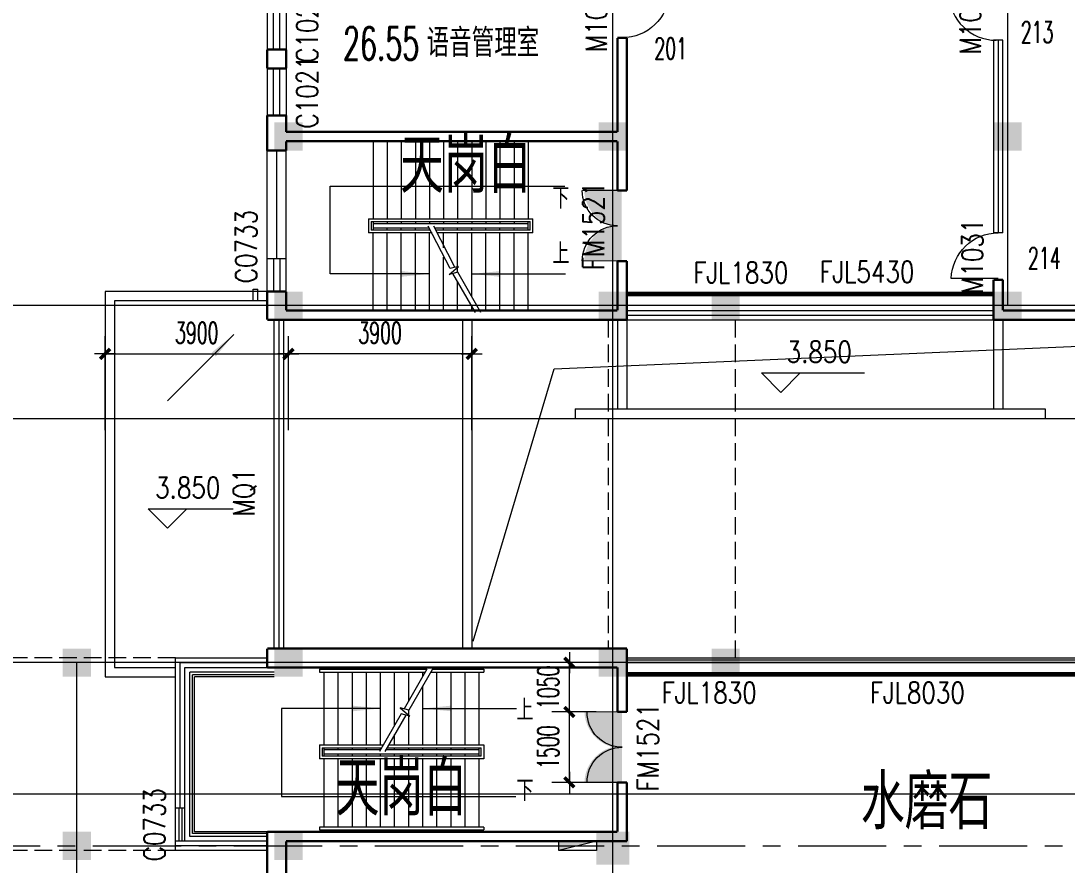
# Model space of a CAD drawing. Extents: x 1575758 to 1999219, y -897052 to -636879.
# Drawn here: x 1599653 to 1621907, y -809283 to -791312 of the extents above; entities that cross this region are included whole.
import ezdxf
from ezdxf.enums import TextEntityAlignment as Align

# ---------------------------------------------------------------- set-up
doc = ezdxf.new("R2010")
doc.units = 0
doc.header["$LTSCALE"] = 1500
doc.header["$MEASUREMENT"] = 0
doc.linetypes.add('CENTER', pattern=[2, 1.25, -0.25, 0.25, -0.25])
doc.linetypes.add('DASH', pattern=[0.35, 0.25, -0.1])
doc.layers.get('0').update_dxf_attribs({"linetype": 'CONTINUOUS', "lineweight": 5})
doc.layers.get('DEFPOINTS').update_dxf_attribs({"linetype": 'CONTINUOUS', "lineweight": 5})
for name, color, linetype, lineweight in [('COLUMN', 7, 'CONTINUOUS', 5), ('DOTE', 7, 'CENTER', 5), ('OTHER', 7, 'CONTINUOUS', 5), ('P-S-TEXT', 7, 'CONTINUOUS', 5), ('PUB_DIM', 7, 'CONTINUOUS', 5), ('PUB_TEXT', 7, 'CONTINUOUS', 5), ('STAIR', 7, 'CONTINUOUS', 0), ('U型玻璃', 7, 'CONTINUOUS', 5), ('WALL', 7, 'CONTINUOUS', 5), ('WINDOW', 7, 'CONTINUOUS', 0), ('WINDOW_TEXT', 7, 'CONTINUOUS', 5), ('屋顶', 7, 'CONTINUOUS', 5), ('我的', 7, 'CONTINUOUS', 5), ('消火栓', 7, 'CONTINUOUS', 5), ('看线', 7, 'CONTINUOUS', 5), ('虚线', 7, 'DASH', 5), ('防火卷帘', 7, 'CONTINUOUS', 5), ('防火卷帘名称', 7, 'CONTINUOUS', 5)]:
    doc.layers.add(name, color=color, linetype=linetype, lineweight=lineweight)
doc.layers.add('防火门', color=10, linetype='CONTINUOUS')
doc.styles.add('_SIMPLEX', font='SIMPLEX.shx', dxfattribs={"width": 0.6})
doc.styles.add('DIM_FONT', font='romans.shx', dxfattribs={"width": 0.6})
doc.styles.add('H1', font='romans.shx', dxfattribs={"width": 1.2, "bigfont": 'hztxt.shx'})
doc.styles.add('SIMPLEX', font='SIMPLEX.SHX', dxfattribs={"width": 0.6})
doc.dimstyles.new('NORMAL', dxfattribs={"dimscale": 1.5, "dimtxt": 300, "dimasz": 1, "dimexe": 250, "dimexo": 300, "dimgap": 150, "dimtad": 1, "dimdec": 0, "dimdsep": 46, "dimtxsty": 'DIM_FONT', "dimblk1": '_DIMX', "dimblk2": '_DIMX', "dimsah": 1, "dimcen": 2.5, "dimdle": 0.3, "dimclrd": 256, "dimclre": 256, "dimclrt": 256, "dimadec": 0, "dimazin": 0, "dimtfac": 1, "dimtdec": 0, "dimtix": 1, "dimtmove": 2, "dimatfit": 3, "dimldrblk": '_DIMX', "dimfxl": 1, "dimtvp": 1, "dimtolj": 1, "dimtzin": 0, "dimlwd": -1, "dimlwe": -1, "dimarcsym": 0})

# ---------------------------------------------------------------- blocks, each defined once
blk = doc.blocks.new('_FZH')
blk.add_solid([(0.5, -0.5), (-0.5, -0.5), (0.5, 0.5), (-0.5, 0.5)])
blk = doc.blocks.new('M_A2ZXL')
blk.add_line((-0.472, 0), (-0.472, -1))
blk.add_arc((-0.5, 0), 1, 271.6231, 0)
blk = doc.blocks.new('_ARROW')
blk.add_solid([(0, 0), (-1, 0.1), (-1, -0.1)])
blk = doc.blocks.new('_WBLK')
for p, q in [((-0.5, 0.5), (0.5, 0.5)), ((0.5, 0.167), (-0.5, 0.167)), ((0.5, -0.167), (-0.5, -0.167)), ((-0.5, -0.5), (0.5, -0.5))]:
    blk.add_line(p, q)
at = {"layer": 'WINDOW_TEXT', "style": 'SIMPLEX', "flags": 9}
blk.add_attdef('A', text='', height=1, dxfattribs=at).set_placement((0, 1.5), align=Align.MIDDLE)
blk = doc.blocks.new('_DIMX')
blk.add_line((-150, 0), (150, 0))
at = {"const_width": 50}
blk.add_lwpolyline([(-70, -70), (70, 70)], dxfattribs=at)
blk = doc.blocks.new('*D552')
at = {"layer": 'DEFPOINTS', "color": 0, "lineweight": 5}
for p in [(1605343, -798401), (1601443, -800473), (1605343, -800473)]:
    blk.add_point(p, dxfattribs=at)
at = {"layer": 'PUB_DIM'}
for p, q in [((1601443, -800023), (1601443, -798026)), ((1605343, -800023), (1605343, -798026)), ((1601445, -798401), (1605342, -798401))]:
    blk.add_line(p, q, dxfattribs=at)
at = {"layer": 'PUB_DIM', "xscale": 1.5, "yscale": 1.5, "zscale": 1.5, "rotation": 180}
blk.add_blockref('_DIMX', (1601443, -798401), dxfattribs=at)
at = {"layer": 'PUB_DIM', "xscale": 1.5, "yscale": 1.5, "zscale": 1.5}
blk.add_blockref('_DIMX', (1605343, -798401), dxfattribs=at)
at = {"layer": 'PUB_DIM', "insert": (1603393, -797951), "char_height": 450, "attachment_point": 5, "style": 'DIM_FONT'}
blk.add_mtext('\\A1;3900', dxfattribs=at)
blk = doc.blocks.new('*D553')
at = {"layer": 'DEFPOINTS', "color": 0, "lineweight": 5}
for p in [(1605343, -798401), (1605343, -800473), (1609243, -800473)]:
    blk.add_point(p, dxfattribs=at)
at = {"layer": 'PUB_DIM'}
for p, q in [((1605343, -800023), (1605343, -798026)), ((1609243, -800023), (1609243, -798026)), ((1609242, -798401), (1605345, -798401))]:
    blk.add_line(p, q, dxfattribs=at)
at = {"layer": 'PUB_DIM', "xscale": 1.5, "yscale": 1.5, "zscale": 1.5, "rotation": 180}
blk.add_blockref('_DIMX', (1605343, -798401), dxfattribs=at)
at = {"layer": 'PUB_DIM', "xscale": 1.5, "yscale": 1.5, "zscale": 1.5}
blk.add_blockref('_DIMX', (1609243, -798401), dxfattribs=at)
at = {"layer": 'PUB_DIM', "insert": (1607293, -797951), "char_height": 450, "attachment_point": 5, "style": 'DIM_FONT'}
blk.add_mtext('\\A1;3900', dxfattribs=at)
blk = doc.blocks.new('A$C68C06AB7')
at = {"layer": '消火栓'}
blk.add_hatch(color=256, dxfattribs=at).paths.add_polyline_path([(800, 200), (0, 200), (800, 0)])
blk.add_line((0, 200), (800, 0), dxfattribs=at)
blk.add_lwpolyline([(0, 200), (0, 0), (800, 0), (800, 200)], close=True, dxfattribs=at)
blk = doc.blocks.new('M_S0BKA')
blk.add_solid([(0.5, 0.5), (0.5, -0.5), (-0.5, 0.5), (-0.5, -0.5)])
blk = doc.blocks.new('M_A3PTU')
for p, q in [((-0.5, 0), (-0.499, -0.498)), ((0.5, 0), (0.499, -0.498))]:
    blk.add_line(p, q)
for centre, start, end in [((-0.498, -0.001), 269.885, 0.0763), ((0.498, -0.001), 179.9237, 270.115)]:
    blk.add_arc(centre, 0.498, start, end)
blk = doc.blocks.new('*D2229')
at = {"layer": 'DEFPOINTS', "color": 0, "lineweight": 5}
for p in [(1611319, -806023), (1612343, -806023), (1612343, -807523)]:
    blk.add_point(p, dxfattribs=at)
at = {"layer": 'PUB_DIM'}
for p, q in [((1611893, -806023), (1610944, -806023)), ((1611319, -807522), (1611319, -806025)), ((1611893, -807523), (1610944, -807523))]:
    blk.add_line(p, q, dxfattribs=at)
at = {"layer": 'PUB_DIM', "xscale": 1.5, "yscale": 1.5, "zscale": 1.5}
for p, rotation in [((1611319, -806023), 90), ((1611319, -807523), 270)]:
    blk.add_blockref('_DIMX', p, dxfattribs=dict(at, rotation=rotation))
at = {"layer": 'PUB_DIM', "insert": (1610869, -806773), "char_height": 450, "attachment_point": 5, "rotation": 90, "style": 'DIM_FONT'}
blk.add_mtext('\\A1;1500', dxfattribs=at)
blk = doc.blocks.new('*D2230')
at = {"layer": 'DEFPOINTS', "color": 0, "lineweight": 5}
for p in [(1611319, -804973), (1612343, -804973), (1612343, -806023)]:
    blk.add_point(p, dxfattribs=at)
at = {"layer": 'PUB_DIM'}
for p, q in [((1611893, -804973), (1610944, -804973)), ((1611319, -804972), (1611319, -804970)), ((1611319, -806023), (1611319, -804973)), ((1611893, -806023), (1610944, -806023)), ((1611319, -806025), (1611319, -806026))]:
    blk.add_line(p, q, dxfattribs=at)
at = {"layer": 'PUB_DIM', "xscale": 1.5, "yscale": 1.5, "zscale": 1.5}
for p, rotation in [((1611319, -804973), 270), ((1611319, -806023), 90)]:
    blk.add_blockref('_DIMX', p, dxfattribs=dict(at, rotation=rotation))
at = {"layer": 'PUB_DIM', "insert": (1610869, -805498), "char_height": 450, "attachment_point": 5, "rotation": 90, "style": 'DIM_FONT'}
blk.add_mtext('\\A1;1050', dxfattribs=at)

msp = doc.modelspace()

# ---------------------------------------------------------------- hatches: boundary and pattern name
at = {"layer": '防火门'}
for points in [[(1612435, -794919.9), (1611635.3, -794919.9, 0.4059403), (1612435, -795697.2)], [(1612435, -796420.4), (1611635.3, -796420.4, -0.4059403), (1612435, -795643.1)], [(1612439.4, -806019.9), (1611639.7, -806019.9, 0.4059403), (1612439.4, -806797.3)], [(1612439.4, -807520.4), (1611639.7, -807520.4, -0.4059403), (1612439.4, -806743.1)]]:
    msp.add_hatch(color=256, dxfattribs=at).paths.add_polyline_path(points)

# ---------------------------------------------------------------- linework, layer by layer
at = {"layer": 'DOTE'}
msp.add_line((1598184.1, -808873.5), (1623243.1, -808873.5), dxfattribs=at)
at = {"layer": 'OTHER'}
msp.add_lwpolyline([(1609270.3, -804517.9), (1610992.7, -798718.7), (1634143.1, -797716)], dxfattribs=at)
at = {"layer": 'PUB_DIM'}
for p, q in [((1612243.1, -821624.2), (1612243.1, -758890.9)), ((1620643.1, -797373.5), (1620643.1, -758890.9)), ((1688708.5, -797373.5), (1598184.1, -797373.5)), ((1615816, -799219.6), (1615403.5, -798807.1)), ((1615403.5, -798807.1), (1617599.8, -798807.1)), ((1616228.5, -798807.1), (1615816, -799219.6)), ((1598184.1, -799773.5), (1688727.8, -799773.5)), ((1602770, -802108.7), (1602357.5, -801696.2)), ((1602357.5, -801696.2), (1604166.7, -801696.2)), ((1603182.5, -801696.2), (1602770, -802108.7)), ((1688708.5, -804973.5), (1598184.1, -804973.5)), ((1600843.1, -824008.9), (1600843.1, -804973.5)), ((1688708.5, -807773.5), (1598184.1, -807773.5))]:
    msp.add_line(p, q, dxfattribs=at)
for points in [[(1608343.1, -796698.4), (1606232.9, -796698.4), (1606232.9, -794827.9), (1611221.5, -794827.9)], [(1609243.1, -796698.4), (1611234.7, -796698.4)], [(1604179.5, -797988.6), (1602771.2, -799396.8)], [(1607303.1, -805948.5), (1605192.9, -805948.5), (1605192.9, -807819), (1610181.5, -807819)], [(1608203.1, -805948.5), (1610194.7, -805948.5)]]:
    msp.add_lwpolyline(points, dxfattribs=at)
at = {"layer": 'STAIR'}
for p, q in [((1607143.1, -793875.4), (1607143.1, -795524.4)), ((1607443.1, -793875.4), (1607443.1, -795524.4)), ((1607743.1, -793875.4), (1607743.1, -795524.4)), ((1608043.1, -793875.4), (1608043.1, -795524.4)), ((1608343.1, -793875.4), (1608343.1, -795524.4)), ((1608643.1, -793875.4), (1608643.1, -795524.4)), ((1608943.1, -793875.4), (1608943.1, -795524.4)), ((1609243.1, -793875.4), (1609243.1, -795524.4)), ((1609543.1, -793875.4), (1609543.1, -795524.4)), ((1609843.1, -793875.4), (1609843.1, -795524.4)), ((1610143.1, -793875.4), (1610143.1, -795524.4)), ((1610443.1, -793875.4), (1610443.1, -795524.4)), ((1607043.1, -795524.4), (1607043.1, -795824.4)), ((1607043.1, -795524.4), (1610543.1, -795524.4)), ((1610543.1, -795824.4), (1610543.1, -795524.4)), ((1607103.1, -795584.4), (1607103.1, -795764.4)), ((1607103.1, -795584.4), (1610483.1, -795584.4)), ((1608366.2, -795764.4), (1607103.1, -795764.4)), ((1607143.1, -795584.4), (1607143.1, -795764.4)), ((1607143.1, -795624.4), (1610443.1, -795624.4)), ((1608343.1, -795724.4), (1607143.1, -795724.4)), ((1607443.1, -795584.4), (1607443.1, -795624.4)), ((1607443.1, -795764.4), (1607443.1, -795724.4)), ((1607743.1, -795584.4), (1607743.1, -795624.4)), ((1607743.1, -795764.4), (1607743.1, -795724.4)), ((1608043.1, -795584.4), (1608043.1, -795624.4)), ((1608043.1, -795764.4), (1608043.1, -795724.4)), ((1608781.9, -796583.5), (1608318.1, -795681.1)), ((1608343.1, -795584.4), (1608343.1, -795624.4)), ((1608343.1, -795764.4), (1608343.1, -795724.4)), ((1608882.4, -796557.5), (1608433.6, -795681.1)), ((1610443.1, -795724.4), (1608458.6, -795724.4)), ((1610483.1, -795764.4), (1608481.7, -795764.4)), ((1608643.1, -795584.4), (1608643.1, -795624.4)), ((1608643.1, -795764.4), (1608643.1, -795724.4)), ((1608943.1, -795584.4), (1608943.1, -795624.4)), ((1608943.1, -795764.4), (1608943.1, -795724.4)), ((1609243.1, -795584.4), (1609243.1, -795624.4)), ((1609243.1, -795764.4), (1609243.1, -795724.4)), ((1609543.1, -795584.4), (1609543.1, -795624.4)), ((1609543.1, -795764.4), (1609543.1, -795724.4)), ((1609843.1, -795584.4), (1609843.1, -795624.4)), ((1609843.1, -795764.4), (1609843.1, -795724.4)), ((1610143.1, -795584.4), (1610143.1, -795624.4)), ((1610143.1, -795764.4), (1610143.1, -795724.4)), ((1610443.1, -795764.4), (1610443.1, -795584.4)), ((1610483.1, -795764.4), (1610483.1, -795584.4)), ((1608400.9, -795824.4), (1607043.1, -795824.4)), ((1607143.1, -797473.4), (1607143.1, -795824.4)), ((1607443.1, -797473.4), (1607443.1, -795824.4)), ((1607743.1, -797473.4), (1607743.1, -795824.4)), ((1608043.1, -797473.4), (1608043.1, -795824.4)), ((1608343.1, -797473.4), (1608343.1, -795824.4)), ((1610543.1, -795824.4), (1608516.3, -795824.4)), ((1608643.1, -796143.1), (1608643.1, -795824.4)), ((1608943.1, -796663.5), (1608943.1, -795824.4)), ((1609243.1, -797182.3), (1609243.1, -795824.4)), ((1609543.1, -797473.4), (1609543.1, -795824.4)), ((1609843.1, -797473.4), (1609843.1, -795824.4)), ((1610143.1, -797473.4), (1610143.1, -795824.4)), ((1610443.1, -797473.4), (1610443.1, -795824.4)), ((1608643.1, -797473.4), (1608643.1, -796343.1)), ((1608762.7, -796710.1), (1608962.8, -796536.8)), ((1608943.6, -796663.4), (1608762.7, -796710.1)), ((1608962.8, -796536.8), (1608781.9, -796583.5)), ((1609320.8, -797516.7), (1608843.1, -796689.3)), ((1609436.2, -797516.7), (1608943.6, -796663.4)), ((1608943.1, -797473.4), (1608943.1, -796862.7)), ((1609295.8, -797473.4), (1607143.1, -797473.4)), ((1609243.1, -797473.4), (1609243.1, -797382.3)), ((1610443.1, -797473.4), (1609411.2, -797473.4)), ((1612543.1, -804873.5), (1631943.3, -804873.5)), ((1612543.1, -804913.5), (1631983.3, -804913.5)), ((1606003.1, -805113.5), (1608290.4, -805113.5)), ((1606003.1, -805113.5), (1606003.1, -805173.5)), ((1606103.1, -805113.5), (1606103.1, -805073.5)), ((1606403.1, -805113.5), (1606403.1, -805073.5)), ((1606703.1, -805113.5), (1606703.1, -805073.5)), ((1607003.1, -805113.5), (1607003.1, -805073.5)), ((1607303.1, -805113.5), (1607303.1, -805073.5)), ((1607603.1, -805113.5), (1607603.1, -805073.5)), ((1608290.4, -805113.5), (1607803.1, -805957.6)), ((1607903.1, -805113.5), (1607903.1, -805073.5)), ((1608405.9, -805113.5), (1607903.6, -805983.5)), ((1608203.1, -805113.5), (1608203.1, -805073.5)), ((1608405.9, -805113.5), (1609503.1, -805113.5)), ((1608503.1, -805113.5), (1608503.1, -805073.5)), ((1608803.1, -805113.5), (1608803.1, -805073.5)), ((1609103.1, -805113.5), (1609103.1, -805073.5)), ((1609403.1, -805113.5), (1609403.1, -805073.5)), ((1609503.1, -805113.5), (1609503.1, -805173.5)), ((1612543.1, -804973.5), (1632043.3, -804973.5)), ((1603243.1, -808673.5), (1603243.1, -805173.5)), ((1605043.1, -805173.5), (1603243.1, -805173.5)), ((1603303.1, -808613.5), (1603303.1, -805233.5)), ((1605043.1, -805233.5), (1603303.1, -805233.5)), ((1603343.1, -808573.5), (1603343.1, -805273.5)), ((1605043.1, -805273.5), (1603343.1, -805273.5)), ((1606003.1, -805173.5), (1608255.8, -805173.5)), ((1606103.1, -806723.5), (1606103.1, -805173.5)), ((1606403.1, -806723.5), (1606403.1, -805173.5)), ((1606703.1, -806723.5), (1606703.1, -805173.5)), ((1607003.1, -806723.5), (1607003.1, -805173.5)), ((1607303.1, -806723.5), (1607303.1, -805173.5)), ((1607603.1, -806303.8), (1607603.1, -805173.5)), ((1607903.1, -805784.2), (1607903.1, -805173.5)), ((1608203.1, -805264.6), (1608203.1, -805173.5)), ((1608371.2, -805173.5), (1609503.1, -805173.5)), ((1608503.1, -806723.5), (1608503.1, -805173.5)), ((1608803.1, -806723.5), (1608803.1, -805173.5)), ((1609103.1, -806723.5), (1609103.1, -805173.5)), ((1609403.1, -806723.5), (1609403.1, -805173.5)), ((1608203.1, -806723.5), (1608203.1, -805464.6)), ((1607903.6, -805983.5), (1607722.7, -805936.8)), ((1607722.7, -805936.8), (1607922.8, -806110.1)), ((1607903.1, -806723.5), (1607903.1, -805983.4)), ((1607741.9, -806063.4), (1607278.1, -806866.8)), ((1607842.4, -806089.4), (1607393.6, -806866.8)), ((1607922.8, -806110.1), (1607741.9, -806063.4)), ((1607603.1, -806723.5), (1607603.1, -806503.8)), ((1606003.1, -806723.5), (1607360.9, -806723.5)), ((1606003.1, -806723.5), (1606003.1, -807023.5)), ((1606063.1, -806783.5), (1607326.2, -806783.5)), ((1606063.1, -806783.5), (1606063.1, -806963.5)), ((1606103.1, -806963.5), (1606103.1, -806783.5)), ((1606103.1, -806823.5), (1607303.1, -806823.5)), ((1609403.1, -806923.5), (1606103.1, -806923.5)), ((1606403.1, -806823.5), (1606403.1, -806783.5)), ((1606403.1, -806963.5), (1606403.1, -806923.5)), ((1606703.1, -806823.5), (1606703.1, -806783.5)), ((1606703.1, -806963.5), (1606703.1, -806923.5)), ((1607003.1, -806823.5), (1607003.1, -806783.5)), ((1607003.1, -806963.5), (1607003.1, -806923.5)), ((1607303.1, -806823.5), (1607303.1, -806783.5)), ((1607303.1, -806963.5), (1607303.1, -806923.5)), ((1607418.6, -806823.5), (1609403.1, -806823.5)), ((1607441.7, -806783.5), (1609443.1, -806783.5)), ((1607476.3, -806723.5), (1609503.1, -806723.5)), ((1607603.1, -806823.5), (1607603.1, -806783.5)), ((1607603.1, -806963.5), (1607603.1, -806923.5)), ((1607903.1, -806823.5), (1607903.1, -806783.5)), ((1607903.1, -806963.5), (1607903.1, -806923.5)), ((1608203.1, -806823.5), (1608203.1, -806783.5)), ((1608203.1, -806963.5), (1608203.1, -806923.5)), ((1608503.1, -806823.5), (1608503.1, -806783.5)), ((1608503.1, -806963.5), (1608503.1, -806923.5)), ((1608803.1, -806823.5), (1608803.1, -806783.5)), ((1608803.1, -806963.5), (1608803.1, -806923.5)), ((1609103.1, -806823.5), (1609103.1, -806783.5)), ((1609103.1, -806963.5), (1609103.1, -806923.5)), ((1609403.1, -806963.5), (1609403.1, -806783.5)), ((1609443.1, -806963.5), (1609443.1, -806783.5)), ((1609503.1, -806723.5), (1609503.1, -807023.5)), ((1609503.1, -807023.5), (1606003.1, -807023.5)), ((1609443.1, -806963.5), (1606063.1, -806963.5)), ((1606103.1, -808473.5), (1606103.1, -807023.5)), ((1606403.1, -808473.5), (1606403.1, -807023.5)), ((1606703.1, -808473.5), (1606703.1, -807023.5)), ((1607003.1, -808473.5), (1607003.1, -807023.5)), ((1607303.1, -808473.5), (1607303.1, -807023.5)), ((1607603.1, -808473.5), (1607603.1, -807023.5)), ((1607903.1, -808473.5), (1607903.1, -807023.5)), ((1608203.1, -808473.5), (1608203.1, -807023.5)), ((1608503.1, -808473.5), (1608503.1, -807023.5)), ((1608803.1, -808473.5), (1608803.1, -807023.5)), ((1609103.1, -808473.5), (1609103.1, -807023.5)), ((1609403.1, -808473.5), (1609403.1, -807023.5)), ((1609503.1, -808473.5), (1606003.1, -808473.5)), ((1606003.1, -808473.5), (1606003.1, -808533.5)), ((1609503.1, -808473.5), (1609503.1, -808533.5)), ((1604893.1, -808673.5), (1603243.1, -808673.5)), ((1604893.1, -808613.5), (1603303.1, -808613.5)), ((1604893.1, -808573.5), (1603343.1, -808573.5)), ((1606003.1, -808533.5), (1609503.1, -808533.5)), ((1606103.1, -808573.5), (1606103.1, -808533.5)), ((1606403.1, -808573.5), (1606403.1, -808533.5)), ((1606703.1, -808573.5), (1606703.1, -808533.5)), ((1607003.1, -808573.5), (1607003.1, -808533.5)), ((1607303.1, -808573.5), (1607303.1, -808533.5)), ((1607603.1, -808573.5), (1607603.1, -808533.5)), ((1607903.1, -808573.5), (1607903.1, -808533.5)), ((1608203.1, -808573.5), (1608203.1, -808533.5)), ((1608503.1, -808573.5), (1608503.1, -808533.5)), ((1608803.1, -808573.5), (1608803.1, -808533.5)), ((1609103.1, -808573.5), (1609103.1, -808533.5)), ((1609403.1, -808573.5), (1609403.1, -808533.5))]:
    msp.add_line(p, q, dxfattribs=at)
at = {"layer": 'STAIR', "const_width": 50}
msp.add_lwpolyline([(1607143.1, -793875.4), (1610443.1, -793875.4)], dxfattribs=at)
at = {"layer": 'U型玻璃'}
for p, q in [((1620543.1, -791723.4), (1620343.1, -791723.4)), ((1620343.1, -791723.4), (1620343.1, -795823.5)), ((1620443.1, -791723.4), (1620443.1, -795823.5)), ((1620543.1, -795823.5), (1620543.1, -791723.4)), ((1620543.1, -795823.5), (1620343.1, -795823.5)), ((1612543.1, -797473.4), (1620343.1, -797473.4)), ((1612543.1, -797573.4), (1620343.1, -797573.4)), ((1612543.1, -797673.4), (1620343.1, -797673.4))]:
    msp.add_line(p, q, dxfattribs=at)
at = {"layer": 'WALL', "const_width": 50}
for points in [[(1612343.1, -793673.4), (1612343.1, -791673.4)], [(1612343.1, -791673.4), (1612543.1, -791673.4)], [(1612543.1, -794923.4), (1612543.1, -791673.4)], [(1605293.1, -791923.4), (1604893.1, -791923.4)], [(1604893.1, -792323.4), (1604893.1, -791923.4)], [(1605293.1, -791923.4), (1605293.1, -792323.4)], [(1605293.1, -792323.4), (1604893.1, -792323.4)], [(1605293.1, -793323.4), (1604893.1, -793323.4)], [(1604893.1, -794073.4), (1604893.1, -793323.4)], [(1605293.1, -793673.4), (1605293.1, -793323.4)], [(1612343.1, -793673.4), (1605293.1, -793673.4)], [(1605293.1, -793873.4), (1605293.1, -794073.4)], [(1605293.1, -793873.4), (1612343.1, -793873.4)], [(1612343.1, -793873.4), (1612343.1, -794923.4)], [(1605293.1, -794073.4), (1604893.1, -794073.4)], [(1612543.1, -794923.4), (1612343.1, -794923.4)], [(1612343.1, -797473.4), (1612343.1, -796423.4)], [(1612343.1, -796423.4), (1612543.1, -796423.4)], [(1612543.1, -797673.4), (1612543.1, -796423.4)], [(1620343.1, -796823.5), (1620343.1, -797673.4)], [(1620543.1, -796823.5), (1620343.1, -796823.5)], [(1620543.1, -797473.4), (1620543.1, -796823.5)], [(1605293.1, -797073.4), (1604893.1, -797073.4)], [(1604893.1, -797673.4), (1604893.1, -797073.4)], [(1605293.1, -797073.4), (1605293.1, -797473.4)], [(1620543.1, -797473.4), (1627593.1, -797473.4)], [(1604893.1, -797673.4), (1612543.1, -797673.4)], [(1620343.1, -797673.4), (1627793.1, -797673.4)], [(1604893.1, -805073.5), (1604893.1, -804673.4)], [(1604893.1, -804673.5), (1612543.1, -804673.5)], [(1612543.1, -806023.5), (1612543.1, -804673.5)], [(1612343.1, -805073.5), (1604893.1, -805073.5)], [(1612343.1, -806023.5), (1612343.1, -805073.5)], [(1612543.1, -806023.5), (1612343.1, -806023.5)], [(1612343.1, -808573.5), (1612343.1, -807523.5)], [(1612543.1, -807523.5), (1612343.1, -807523.5)], [(1612543.1, -808773.5), (1612543.1, -807523.5)], [(1612343.1, -808573.5), (1604893.1, -808573.5)], [(1604893.1, -819723.5), (1604893.1, -808573.5)], [(1612543.1, -808773.5), (1605293.1, -808773.5)], [(1605293.1, -810973.5), (1605293.1, -808773.5)]]:
    msp.add_lwpolyline(points, dxfattribs=at)
at = {"layer": 'WALL', "lineweight": 100, "const_width": 50}
msp.add_lwpolyline([(1605293.1, -797473.4), (1612343.1, -797473.4)], dxfattribs=at)
at = {"layer": 'WINDOW'}
for p, q in [((1604893.1, -796373.4), (1604893.1, -794073.4)), ((1605093.1, -796373.4), (1605093.1, -794073.4)), ((1605293.1, -796373.4), (1605293.1, -794073.4)), ((1605293.1, -796373.4), (1604893.1, -796373.4)), ((1605043.1, -804673.5), (1605043.1, -797673.4)), ((1605143.1, -804673.5), (1605143.1, -797673.4)), ((1605243.1, -804673.5), (1605243.1, -797673.4)), ((1602943.1, -804873.5), (1604893.1, -804873.5)), ((1602943.1, -808073.5), (1602943.1, -804873.5)), ((1603043.1, -804973.5), (1604893.1, -804973.5)), ((1603043.1, -808073.5), (1603043.1, -804973.5)), ((1603143.1, -808073.5), (1603143.1, -805073.5)), ((1603143.1, -805073.5), (1604893.1, -805073.5)), ((1603143.1, -808073.5), (1602943.1, -808073.5)), ((1602943.1, -808973.5), (1602943.1, -808773.5)), ((1603143.1, -808773.5), (1602943.1, -808773.5)), ((1604893.1, -808873.5), (1602943.1, -808873.5)), ((1604893.1, -808773.5), (1603143.1, -808773.5)), ((1604893.1, -808973.5), (1602943.1, -808973.5))]:
    msp.add_line(p, q, dxfattribs=at)
at = {"layer": '屋顶'}
for p, q in [((1612343.1, -797673.4), (1612343.1, -799573.4)), ((1612543.1, -797673.4), (1612543.1, -799573.4)), ((1620343.1, -797673.4), (1620343.1, -799573.4)), ((1620543.1, -797673.4), (1620543.1, -799573.4)), ((1611443.1, -799573.4), (1611443.1, -799773.4)), ((1611443.1, -799573.4), (1621443.1, -799573.4)), ((1621443.1, -799573.4), (1621443.1, -799773.4)), ((1611443.1, -799773.4), (1621443.1, -799773.4))]:
    msp.add_line(p, q, dxfattribs=at)
for points in [[(1604893.1, -797073.4), (1601443.1, -797073.4), (1601443.1, -805273.4), (1602943.1, -805273.5)], [(1604893.1, -797273.4), (1601643.1, -797273.4), (1601643.1, -805073.4), (1602943.1, -805073.5)], [(1609043.1, -797673.4), (1609043.1, -804673.5)], [(1609243.1, -797673.4), (1609243.1, -804673.5)]]:
    msp.add_lwpolyline(points, dxfattribs=at)
at = {"layer": '看线'}
for p, q in [((1604593.1, -797273.4), (1604593.1, -797023.4)), ((1604593.1, -797023.4), (1604693.1, -797023.4)), ((1604693.1, -797273.4), (1604693.1, -797023.4))]:
    msp.add_line(p, q, dxfattribs=at)
at = {"layer": '虚线'}
for p, q in [((1612143.1, -797673.4), (1612143.1, -804673.5)), ((1614843.1, -797673.4), (1614843.1, -804873.5)), ((1602943.1, -804873.5), (1598622.3, -804873.5)), ((1602943.1, -808973.5), (1598622.3, -808973.5))]:
    msp.add_line(p, q, dxfattribs=at)
at = {"layer": '防火卷帘', "linetype": 'DASH', "const_width": 100}
for points in [[(1620338.2, -797123.5), (1612543.1, -797123.5)], [(1612543.1, -805223.5), (1622943.1, -805223.5)]]:
    msp.add_lwpolyline(points, dxfattribs=at)

# ---------------------------------------------------------------- block references
at = {"layer": 'COLUMN'}
for name, p, xscale, yscale, zscale in [('_FZH', (1605343.1, -793773.5), 600, 600, 600), ('_FZH', (1612243.1, -793773.5), 600, 600, 600), ('_FZH', (1620643.1, -793773.5), 600, 600, 600), ('_FZH', (1605343.1, -797373.4), 600, 600, 600), ('_FZH', (1612243.1, -797373.4), 600, 600, 600), ('_FZH', (1614643.1, -797373.5), 600, 600, 600), ('_FZH', (1620643.1, -797373.4), 600, 600, 600), ('_FZH', (1600843.1, -804973.5), 600, 600, 600), ('_FZH', (1605343.1, -804973.5), 600, 600, 600), ('_FZH', (1612243.1, -804973.5), 600, 600, 600), ('_FZH', (1614643.1, -804973.5), 600, 600, 600), ('_FZH', (1600843.1, -808873.5), 600, 600, 600), ('M_S0BKA', (1600843.1, -808873.5), -600, 600, 500), ('_FZH', (1605343.1, -808873.5), 600, 600, 600), ('_FZH', (1612243.1, -808923.5), 700, 700, 700)]:
    msp.add_blockref(name, p, dxfattribs=dict(at, xscale=xscale, yscale=yscale, zscale=zscale))
at = {"layer": 'COLUMN', "xscale": 600, "yscale": 600, "zscale": 500, "rotation": 180}
msp.add_blockref('M_S0BKA', (1600843.1, -804973.5), dxfattribs=at)
at = {"layer": 'PUB_DIM', "yscale": 600, "zscale": 600}
for p, xscale in [((1608343.1, -796698.4), 600), ((1608203.1, -805948.5), -600)]:
    msp.add_blockref('_ARROW', p, dxfattribs=dict(at, xscale=xscale))
for p, xscale, rotation in [((1609243.1, -796698.4), 600, 180), ((1604179.5, -797988.6), 600.0000000000396, 44.99999999999214), ((1607303.1, -805948.5), -600, 180)]:
    msp.add_blockref('_ARROW', p, dxfattribs=dict(at, xscale=xscale, rotation=rotation))
at = {"layer": 'WINDOW'}
ref = msp.add_blockref('M_A2ZXL', (1612443.1, -791173.4), dxfattribs=dict(at, xscale=-1000, yscale=1000, zscale=1000, rotation=90))
ref.add_attrib('A', 'M1021', dxfattribs={"layer": 'WINDOW_TEXT', "height": 450, "rotation": 90, "style": '_SIMPLEX', "width": 0.8, "flags": 8}).set_placement((1611893.1, -791173.4), align=Align.MIDDLE)
ref = msp.add_blockref('M_A2ZXL', (1620397.5, -791223.4), dxfattribs=dict(at, xscale=-1000, yscale=-1000, zscale=1000, rotation=90))
ref.add_attrib('A', 'M1031', dxfattribs={"layer": 'WINDOW_TEXT', "height": 450, "rotation": 90, "style": '_SIMPLEX', "width": 0.8, "flags": 8}).set_placement((1619847.5, -791223.4, 600.5), align=Align.MIDDLE)
ref = msp.add_blockref('_WBLK', (1605093.1, -791423.4), dxfattribs=dict(at, xscale=1000, yscale=400.000000004191, zscale=1000, rotation=270))
ref.add_attrib('A', 'C1021', dxfattribs={"layer": 'WINDOW_TEXT', "height": 450, "rotation": 90, "style": '_SIMPLEX', "width": 0.8, "flags": 8}).set_placement((1605743.1, -791423.4), align=Align.MIDDLE)
ref = msp.add_blockref('_WBLK', (1605093.1, -792823.4), dxfattribs=dict(at, xscale=1000, yscale=400.0000000034925, zscale=1000, rotation=270))
ref.add_attrib('A', 'C1021', dxfattribs={"layer": 'WINDOW_TEXT', "height": 450, "rotation": 90, "style": '_SIMPLEX', "width": 0.8, "flags": 8}).set_placement((1605743.1, -792823.4), align=Align.MIDDLE)
ref = msp.add_blockref('M_A3PTU', (1612343.1, -795673.4), dxfattribs=dict(at, xscale=1500, yscale=-1500, zscale=1500, rotation=90))
ref.add_attrib('A', 'FM1521', dxfattribs={"layer": 'WINDOW_TEXT', "height": 450, "rotation": 90, "style": '_SIMPLEX', "width": 0.8, "flags": 8}).set_placement((1611831.9, -795673.4), align=Align.MIDDLE)
ref = msp.add_blockref('_WBLK', (1605093.1, -796723.4), dxfattribs=dict(at, xscale=700, yscale=400.0000000107102, zscale=700, rotation=90))
ref.add_attrib('A', 'C0733', dxfattribs={"layer": 'WINDOW_TEXT', "height": 450, "rotation": 90, "style": '_SIMPLEX', "width": 0.8, "flags": 8}).set_placement((1604443.1, -796116.1), align=Align.MIDDLE)
ref = msp.add_blockref('M_A2ZXL', (1620443.1, -796323.5), dxfattribs=dict(at, xscale=1000, yscale=-1000, zscale=1000, rotation=90))
ref.add_attrib('A', 'M1031', dxfattribs={"layer": 'WINDOW_TEXT', "height": 450, "rotation": 90, "style": '_SIMPLEX', "width": 0.8, "flags": 8}).set_placement((1619893.1, -796323.5, 600.5), align=Align.MIDDLE)
ref = msp.add_blockref('M_A3PTU', (1612443.1, -806773.5), dxfattribs=dict(at, xscale=1500, yscale=-1500, zscale=1500, rotation=90))
ref.add_attrib('A', 'FM1521', dxfattribs={"layer": 'WINDOW_TEXT', "height": 450, "rotation": 90, "style": '_SIMPLEX', "width": 0.8, "flags": 8}).set_placement((1612993.1, -806773.5, 360895.9), align=Align.MIDDLE)
ref = msp.add_blockref('_WBLK', (1603043.1, -808423.5), dxfattribs=dict(at, xscale=700, yscale=200, zscale=700, rotation=90))
ref.add_attrib('A', 'C0733', dxfattribs={"layer": 'WINDOW_TEXT', "height": 450, "rotation": 90, "style": '_SIMPLEX', "width": 0.8, "flags": 8}).set_placement((1602493.1, -808423.5), align=Align.MIDDLE)
at = {"layer": '消火栓', "xscale": -1}
msp.add_blockref('A$C68C06AB7', (1611893.1, -808973.5), dxfattribs=at)

# ---------------------------------------------------------------- texts
at = {"layer": 'P-S-TEXT', "style": 'H1', "width": 0.8}
for s, p in [('下', (1610959.8, -795309.3)), ('上', (1610959.8, -796492.8))]:
    msp.add_text(s, height=450, dxfattribs=at).set_placement(p)
for s, p in [('上', (1610195.5, -806207.5)), ('下', (1610195.5, -807921.4))]:
    msp.add_text(s, height=450, rotation=360, dxfattribs=at).set_placement(p)
at = {"layer": 'PUB_DIM', "style": 'DIM_FONT', "width": 0.8}
for p in [(1616634.7, -798357.1), (1603201.6, -801246.2)]:
    msp.add_text('3.850', height=450, rotation=360, dxfattribs=at).set_placement(p, align=Align.MIDDLE)
at = {"layer": 'PUB_TEXT', "style": 'H1', "width": 0.8}
msp.add_text('语音管理室', height=600, dxfattribs=at).set_placement((1608281.4, -792078.3))
at = {"layer": 'WINDOW_TEXT', "style": '_SIMPLEX', "width": 0.8}
msp.add_text('MQ1', height=450, rotation=90, dxfattribs=at).set_placement((1604621, -801857.9))
at = {"layer": '我的', "lineweight": 0, "style": 'H1', "width": 0.8}
for s, p in [('天岗白', (1607717.3, -794975.7)), ('天岗白', (1606348.2, -808230.8)), ('水磨石', (1617519.1, -808518.5))]:
    msp.add_text(s, height=1166.4, dxfattribs=at).set_placement(p)
at = {"layer": '我的', "color": 0, "lineweight": 5, "attachment_point": 1, "style": 'DIM_FONT'}
for s, insert, char_height, width in [('213', (1620921.5, -791325.6), 450, 1894.64), ('{\\C3;26.55}', (1606505.8, -791442.1), 700, 1669.63), ('201', (1613126.4, -791675.4), 450, 1894.64), ('214', (1621074.4, -796136.2), 450, 1894.64)]:
    msp.add_mtext(s, dxfattribs=dict(at, insert=insert, char_height=char_height, width=width))
at = {"layer": '防火卷帘名称', "style": '_SIMPLEX', "width": 0.8}
for s, p in [('FJL1830', (1613956.7, -796898.2)), ('FJL5430', (1616638.9, -796879.4)), ('FJL1830', (1613283, -805837.6)), ('FJL8030', (1617712.1, -805837.6))]:
    msp.add_text(s, height=450, dxfattribs=at).set_placement(p)

# ---------------------------------------------------------------- dimensions: what is measured, and where the dimension line sits
at = {"layer": 'PUB_DIM'}
for p1, picture, middle in [((1601443.1, -800473.4), '*D552', (1603393.1, -797951.4)), ((1609243.1, -800473.4), '*D553', (1607293.1, -797951.4))]:
    dim = msp.add_linear_dim(base=(1605343.1, -798401.4), p1=p1, p2=(1605343.1, -800473.4), dimstyle='NORMAL', dxfattribs=at)
    dim.commit()
    dim.dimension.update_dxf_attribs({"geometry": picture, "text_midpoint": middle})
for p1, p2, picture, middle in [((1612343.1, -806023.5), (1612343.1, -804973.5), '*D2230', (1610869.2, -805498.5)), ((1612343.1, -807523.4), (1612343.1, -806023.5), '*D2229', (1610869.2, -806773.4))]:
    dim = msp.add_aligned_dim(p1=p1, p2=p2, distance=1023.9, dimstyle='NORMAL', dxfattribs=at)
    dim.commit()
    dim.dimension.update_dxf_attribs({"geometry": picture, "text_midpoint": middle})

doc.saveas('drawing.dxf')
